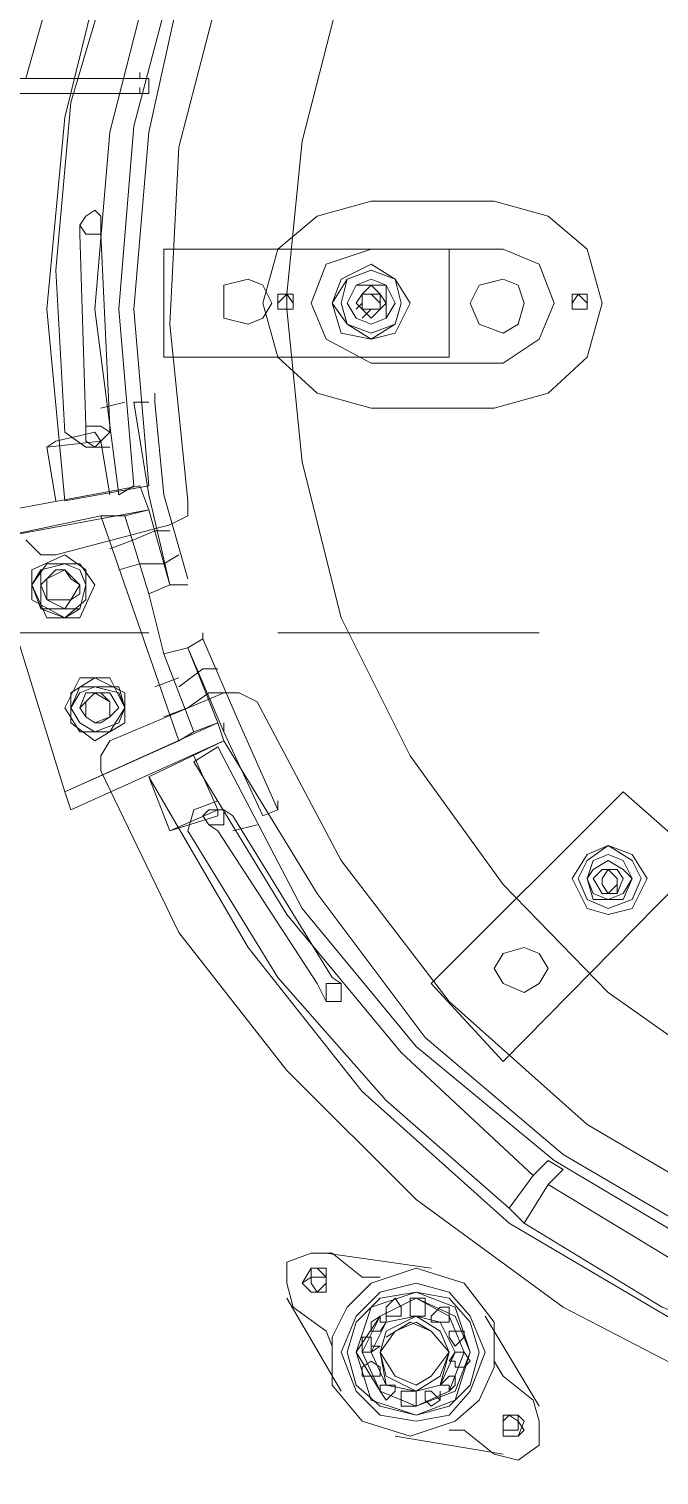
# Model space of a CAD drawing. Header units: millimetres. Extents: x 3220 to 226993, y 817 to 176024.
# Drawn here: x 157751 to 158055, y 88054 to 88752 of the extents above; entities that cross this region are included whole.
import ezdxf

# ---------------------------------------------------------------- set-up
doc = ezdxf.new("R2010")
doc.units = ezdxf.units.MM

# ---------------------------------------------------------------- blocks, each defined once
blk = doc.blocks.new('ligne broyage L 2')
at = {"color": 7, "linetype": 'Continuous', "lineweight": 5, "true_color": 0x000007}
for points in [[(-370.32, 11249.85), (-436.87, 11183.3), (-491.84, 11105.19), (-532.34, 11016.95), (-558.38, 10924.36)], [(436.87, 10820.21), (429.63, 10893.99), (407.94, 10967.76), (377.56, 11034.3), (334.16, 11097.95), (277.74, 11150.03), (218.43, 11194.87), (149, 11223.81), (75.22, 11242.61), (0, 11249.85), (-73.78, 11242.61), (-147.55, 11223.81), (-214.09, 11194.87), (-277.74, 11150.03), (-328.37, 11097.95), (-373.22, 11034.3), (-406.49, 10967.76), (-425.29, 10893.99), (-432.53, 10820.21)], [(-365.98, 11223.81), (-429.63, 11157.26), (-480.26, 11079.15), (-517.88, 10993.8), (-539.57, 10905.56), (-548.25, 10812.98), (-539.57, 10720.4)], [(-344.29, 11197.77), (-403.6, 11135.57), (-451.33, 11064.68), (-484.6, 10983.67), (-506.3, 10901.22), (-513.54, 10812.98), (-506.3, 10727.63)], [(-337.05, 11194.87), (-396.36, 11131.23), (-444.1, 11060.34), (-480.26, 10983.67), (-499.07, 10898.33), (-506.3, 10812.98), (-499.07, 10727.63)], [(-318.25, 11186.2), (-377.56, 11126.89), (-425.29, 11053.11), (-462.91, 10974.99), (-484.6, 10891.09), (-488.94, 10805.74), (-480.26, 10720.4)], [(-513.54, 10990.91), (-536.68, 10912.79), (-543.91, 10831.78), (-539.57, 10753.67), (-529.45, 10746.44)], [(-496.18, 10983.67), (-517.88, 10898.33), (-525.11, 10812.98), (-513.54, 10723.29)], [(-510.64, 10924.36), (-595.99, 10924.36), (-595.99, 10924.36)], [(-510.64, 10924.36), (-595.99, 10924.36)], [(-499.07, 10917.13), (-499.07, 10924.36), (-510.64, 10924.36)], [(-510.64, 10924.36), (-503.41, 10924.36)], [(-503.41, 10924.36), (-503.41, 10927.26)], [(-499.07, 10917.13), (-510.64, 10917.13), (-503.41, 10917.13)], [(-503.41, 10917.13), (-503.41, 10920.02)], [(-522.22, 10853.48), (-522.22, 10857.82), (-525.11, 10860.72), (-529.45, 10857.82), (-532.34, 10853.48)], [(-392.02, 10865.05), (-418.06, 10857.82), (-436.87, 10841.91), (-444.1, 10815.87), (-436.87, 10789.83), (-418.06, 10772.47), (-392.02, 10765.24)], [(-332.71, 10865.05), (-392.02, 10865.05), (-392.02, 10865.05)], [(-332.71, 10765.24), (-306.67, 10772.47), (-287.87, 10789.83), (-280.64, 10815.87), (-287.87, 10841.91), (-306.67, 10857.82), (-332.71, 10865.05)], [(-522.22, 10853.48), (-522.22, 10857.82), (-522.22, 10857.82)], [(-532.34, 10853.48), (-532.34, 10849.14), (-529.45, 10756.56)], [(-522.22, 10849.14), (-522.22, 10853.48)], [(-517.88, 10756.56), (-522.22, 10849.14), (-522.22, 10849.14)], [(-491.84, 10841.91), (-491.84, 10789.83), (-354.41, 10789.83)], [(-491.84, 10841.91), (-354.41, 10841.91), (-354.41, 10841.91)], [(-392.02, 10841.91), (-413.72, 10834.68), (-420.95, 10815.87), (-413.72, 10798.51), (-392.02, 10786.94)], [(-392.02, 10841.91), (-328.37, 10841.91), (-328.37, 10841.91)], [(-354.41, 10841.91), (-354.41, 10789.83), (-354.41, 10789.83)], [(-328.37, 10786.94), (-311.01, 10798.51), (-303.78, 10815.87), (-311.01, 10834.68), (-328.37, 10841.91)], [(-432.53, 10812.98), (-429.63, 10812.98), (-429.63, 10820.21), (-432.53, 10820.21), (-436.87, 10815.87)], [(-432.53, 10820.21), (-432.53, 10812.98), (-432.53, 10812.98)], [(-396.36, 10808.64), (-392.02, 10812.98), (-387.68, 10812.98), (-387.68, 10815.87), (-392.02, 10820.21), (-396.36, 10820.21), (-396.36, 10815.87), (-399.26, 10812.98)], [(-292.21, 10812.98), (-287.87, 10812.98), (-287.87, 10815.87), (-292.21, 10820.21), (-295.1, 10815.87)], [(-432.53, 10812.98), (-425.29, 10739.2), (-406.49, 10663.98), (-373.22, 10597.44), (-328.37, 10535.23), (-277.74, 10483.16), (-214.09, 10438.31), (-147.55, 10405.04), (-73.78, 10386.24), (0, 10379), (75.22, 10386.24), (149, 10405.04), (218.43, 10438.31), (277.74, 10483.16), (334.16, 10535.23), (377.56, 10597.44), (407.94, 10663.98), (429.63, 10739.2), (436.87, 10812.98)], [(-328.37, 10786.94), (-392.02, 10786.94), (-392.02, 10786.94)], [(-496.18, 10768.13), (-496.18, 10772.47)], [(-522.22, 10765.24), (-510.64, 10768.13)], [(-506.3, 10768.13), (-499.07, 10723.29), (-499.07, 10723.29)], [(-506.3, 10768.13), (-499.07, 10768.13), (-499.07, 10768.13)], [(-496.18, 10768.13), (-491.84, 10723.29)], [(-392.02, 10765.24), (-332.71, 10765.24), (-332.71, 10765.24)], [(-529.45, 10756.56), (-529.45, 10749.33), (-525.11, 10746.44), (-522.22, 10749.33), (-517.88, 10753.67), (-522.22, 10756.56), (-529.45, 10756.56), (-529.45, 10753.67)], [(-517.88, 10753.67), (-522.22, 10756.56), (-529.45, 10756.56), (-529.45, 10753.67)], [(-517.88, 10753.67), (-517.88, 10756.56), (-517.88, 10756.56)], [(-517.88, 10753.67), (-517.88, 10756.56)], [(-548.25, 10746.44), (-522.22, 10749.33), (-525.11, 10753.67)], [(-543.91, 10749.33), (-548.25, 10746.44), (-543.91, 10720.4)], [(-525.11, 10753.67), (-543.91, 10749.33), (-543.91, 10749.33)], [(-517.88, 10723.29), (-522.22, 10749.33)], [(-517.88, 10746.44), (-529.45, 10746.44), (-529.45, 10746.44)], [(-503.41, 10727.63), (-581.53, 10713.16)], [(-539.57, 10720.4), (-499.07, 10727.63), (-499.07, 10727.63)], [(-513.54, 10723.29), (-506.3, 10727.63)], [(-499.07, 10716.06), (-503.41, 10727.63)], [(-499.07, 10723.29), (-488.94, 10679.89)], [(-480.26, 10682.79), (-491.84, 10723.29), (-491.84, 10723.29)], [(-577.19, 10701.59), (-499.07, 10716.06)], [(-488.94, 10708.82), (-480.26, 10713.16), (-480.26, 10720.4)], [(-536.68, 10571.4), (-539.57, 10580.08), (-577.19, 10701.59), (-522.22, 10713.16)], [(-488.94, 10708.82), (-543.91, 10694.36), (-543.91, 10694.36)], [(-465.8, 10613.35), (-539.57, 10580.08), (-484.6, 10604.67), (-522.22, 10713.16), (-510.64, 10713.16)], [(-522.22, 10713.16), (-484.6, 10604.67)], [(-477.37, 10609.01), (-491.84, 10646.62), (-499.07, 10675.55), (-510.64, 10713.16)], [(-558.38, 10701.59), (-551.15, 10694.36), (-543.91, 10694.36)], [(-506.3, 10701.59), (-517.88, 10697.25)], [(-496.18, 10705.93), (-506.3, 10701.59)], [(-488.94, 10705.93), (-496.18, 10705.93)], [(-529.45, 10687.13), (-539.57, 10694.36), (-555.49, 10687.13)], [(-555.49, 10672.66), (-539.57, 10663.98), (-529.45, 10672.66), (-529.45, 10687.13), (-539.57, 10694.36), (-555.49, 10687.13)], [(-491.84, 10690.02), (-484.6, 10694.36)], [(-532.34, 10663.98), (-525.11, 10679.89), (-532.34, 10690.02), (-548.25, 10690.02), (-555.49, 10679.89)], [(-555.49, 10687.13), (-555.49, 10672.66), (-539.57, 10663.98)], [(-555.49, 10672.66), (-555.49, 10687.13), (-555.49, 10687.13)], [(-543.91, 10672.66), (-536.68, 10672.66), (-532.34, 10675.55), (-532.34, 10679.89), (-539.57, 10687.13), (-543.91, 10687.13), (-548.25, 10682.79), (-548.25, 10675.55)], [(-529.45, 10687.13), (-529.45, 10672.66), (-539.57, 10663.98)], [(-513.54, 10687.13), (-503.41, 10690.02)], [(-503.41, 10690.02), (-491.84, 10690.02)], [(-555.49, 10679.89), (-548.25, 10663.98), (-548.25, 10663.98)], [(-488.94, 10679.89), (-480.26, 10679.89), (-480.26, 10679.89)], [(-548.25, 10663.98), (-532.34, 10663.98)], [(-624.92, 10656.75), (-499.07, 10656.75)], [(-455.67, 10613.35), (-473.03, 10653.85), (-480.26, 10649.51)], [(-473.03, 10653.85), (-473.03, 10656.75)], [(-436.87, 10656.75), (-311.01, 10656.75)], [(-480.26, 10649.51), (-462.91, 10609.01)], [(-473.03, 10639.39), (-484.6, 10630.71)], [(-465.8, 10639.39), (-473.03, 10639.39)], [(-517.88, 10635.05), (-532.34, 10635.05), (-539.57, 10620.58)], [(-517.88, 10635.05), (-510.64, 10620.58), (-513.54, 10627.82), (-525.11, 10630.71), (-532.34, 10627.82), (-536.68, 10620.58), (-532.34, 10613.35), (-525.11, 10609.01), (-513.54, 10613.35), (-510.64, 10620.58)], [(-536.68, 10627.82), (-525.11, 10635.05), (-525.11, 10635.05)], [(-525.11, 10635.05), (-536.68, 10627.82), (-536.68, 10613.35)], [(-510.64, 10620.58), (-513.54, 10630.71), (-532.34, 10630.71), (-536.68, 10620.58), (-532.34, 10613.35), (-525.11, 10609.01), (-513.54, 10613.35), (-510.64, 10620.58), (-517.88, 10609.01)], [(-484.6, 10635.05), (-496.18, 10630.71)], [(-536.68, 10627.82), (-536.68, 10613.35), (-525.11, 10604.67)], [(-525.11, 10613.35), (-522.22, 10613.35), (-517.88, 10616.24), (-517.88, 10623.48), (-522.22, 10627.82), (-525.11, 10627.82), (-529.45, 10623.48), (-532.34, 10620.58)], [(-517.88, 10604.67), (-462.91, 10627.82), (-462.91, 10627.82)], [(-510.64, 10627.82), (-510.64, 10613.35), (-510.64, 10613.35)], [(-510.64, 10627.82), (-510.64, 10613.35), (-510.64, 10613.35)], [(-480.26, 10620.58), (-470.14, 10627.82)], [(-470.14, 10627.82), (-462.91, 10627.82)], [(-446.99, 10623.48), (-455.67, 10627.82), (-462.91, 10627.82)], [(-446.99, 10623.48), (-406.49, 10546.81), (-354.41, 10478.82), (-287.87, 10419.51), (-214.09, 10376.11), (-133.09, 10345.73), (-47.74, 10326.93)], [(-539.57, 10620.58), (-532.34, 10609.01)], [(-491.84, 10616.24), (-480.26, 10620.58)], [(-525.11, 10604.67), (-536.68, 10613.35)], [(-510.64, 10613.35), (-525.11, 10604.67)], [(-510.64, 10613.35), (-525.11, 10604.67), (-525.11, 10604.67)], [(-465.8, 10613.35), (-462.91, 10604.67)], [(-462.91, 10609.01), (-462.91, 10613.35), (-462.91, 10613.35)], [(-436.87, 10571.4), (-455.67, 10613.35), (-455.67, 10613.35)], [(-462.91, 10604.67), (-536.68, 10571.4)], [(-532.34, 10609.01), (-517.88, 10609.01), (-517.88, 10609.01)], [(-517.88, 10604.67), (-522.22, 10597.44), (-522.22, 10590.2)], [(-499.07, 10587.31), (-462.91, 10604.67), (-418.06, 10530.89), (-365.98, 10461.46), (-299.44, 10405.04), (-225.67, 10361.64), (-147.55, 10326.93), (-62.2, 10309.57), (-66.54, 10271.96)], [(-477.37, 10609.01), (-484.6, 10604.67)], [(-462.91, 10609.01), (-444.1, 10568.51)], [(-465.8, 10601.78), (-477.37, 10594.54)], [(-465.8, 10571.4), (-477.37, 10597.44)], [(-465.8, 10601.78), (-425.29, 10523.66), (-370.32, 10457.12), (-303.78, 10402.15), (-228.56, 10357.31), (-151.89, 10324.03), (-66.54, 10305.23)], [(-522.22, 10590.2), (-484.6, 10512.09), (-432.53, 10445.55), (-370.32, 10383.34), (-299.44, 10331.27), (-221.33, 10290.76), (-140.32, 10264.72), (-54.97, 10250.26)], [(-477.37, 10594.54), (-432.53, 10520.77), (-377.56, 10454.23), (-313.91, 10394.92)], [(-499.07, 10587.31), (-451.33, 10504.86), (-396.36, 10435.42), (-325.48, 10371.77), (-244.47, 10324.03), (-159.12, 10290.76), (-66.54, 10271.96)], [(-499.07, 10587.31), (-488.94, 10561.27), (-488.94, 10561.27)], [(-465.8, 10575.74), (-477.37, 10571.4), (-477.37, 10571.4)], [(-436.87, 10571.4), (-436.87, 10575.74)], [(-465.8, 10571.4), (-488.94, 10561.27), (-465.8, 10568.51)], [(-480.26, 10561.27), (-477.37, 10571.4)], [(-462.91, 10571.4), (-470.14, 10571.4), (-473.03, 10568.51), (-470.14, 10564.17)], [(-470.14, 10564.17), (-462.91, 10564.17), (-462.91, 10571.4)], [(-470.14, 10564.17), (-462.91, 10564.17), (-462.91, 10568.51)], [(-465.8, 10568.51), (-465.8, 10571.4)], [(-458.57, 10568.51), (-462.91, 10571.4)], [(-462.91, 10568.51), (-462.91, 10571.4), (-462.91, 10571.4)], [(-410.83, 10490.39), (-458.57, 10568.51), (-458.57, 10568.51)], [(-444.1, 10568.51), (-436.87, 10571.4)], [(-480.26, 10561.27), (-436.87, 10490.39), (-384.79, 10431.08), (-325.48, 10379)], [(-470.14, 10564.17), (-465.8, 10561.27), (-418.06, 10487.5)], [(-446.99, 10564.17), (-458.57, 10561.27)], [(-277.74, 10530.89), (-273.4, 10530.89), (-273.4, 10538.13), (-277.74, 10542.47), (-280.64, 10538.13), (-280.64, 10535.23)], [(-418.06, 10487.5), (-413.72, 10478.82), (-406.49, 10478.82), (-406.49, 10483.16)], [(-406.49, 10487.5), (-413.72, 10487.5), (-413.72, 10478.82)], [(-413.72, 10478.82), (-406.49, 10478.82), (-406.49, 10487.5)], [(-406.49, 10487.5), (-410.83, 10490.39)], [(-406.49, 10483.16), (-406.49, 10487.5), (-406.49, 10487.5)], [(-313.91, 10394.92), (-306.67, 10402.15)], [(-306.67, 10402.15), (-299.44, 10397.81), (-306.67, 10390.58)], [(-318.25, 10371.77), (-325.48, 10379), (-313.91, 10394.92)], [(-306.67, 10390.58), (-318.25, 10371.77), (-318.25, 10371.77)], [(-306.67, 10390.58), (-232.9, 10345.73), (-151.89, 10312.46), (-66.54, 10293.66)], [(-318.25, 10371.77), (-251.7, 10331.27), (-177.93, 10302.34), (-99.81, 10279.19), (-88.24, 10286.42)], [(-396.36, 10345.73), (-410.83, 10357.31), (-420.95, 10357.31), (-432.53, 10352.97), (-432.53, 10342.84), (-429.63, 10331.27)], [(-413.72, 10357.31), (-363.09, 10350.07), (-363.09, 10350.07)], [(-420.95, 10338.5), (-418.06, 10338.5), (-413.72, 10342.84), (-413.72, 10345.73), (-418.06, 10350.07), (-420.95, 10350.07), (-420.95, 10345.73), (-425.29, 10342.84)], [(-396.36, 10345.73), (-387.68, 10345.73)], [(-332.71, 10302.34), (-332.71, 10324.03), (-347.18, 10342.84), (-370.32, 10350.07), (-392.02, 10342.84)], [(-392.02, 10342.84), (-403.6, 10331.27), (-410.83, 10316.8)], [(-406.49, 10290.76), (-432.53, 10335.61)], [(-413.72, 10319.69), (-429.63, 10331.27)], [(-377.56, 10331.27), (-380.45, 10335.61), (-384.79, 10331.27)], [(-384.79, 10331.27), (-384.79, 10326.93), (-380.45, 10326.93)], [(-377.56, 10326.93), (-377.56, 10331.27), (-377.56, 10331.27)], [(-377.56, 10326.93), (-377.56, 10331.27), (-377.56, 10331.27)], [(-373.22, 10335.61), (-373.22, 10326.93), (-373.22, 10326.93)], [(-365.98, 10331.27), (-365.98, 10335.61), (-373.22, 10335.61)], [(-365.98, 10331.27), (-365.98, 10335.61), (-365.98, 10335.61)], [(-365.98, 10326.93), (-365.98, 10331.27), (-365.98, 10331.27)], [(-358.75, 10331.27), (-363.09, 10326.93), (-363.09, 10326.93)], [(-354.41, 10326.93), (-354.41, 10331.27), (-358.75, 10331.27)], [(-354.41, 10326.93), (-354.41, 10331.27), (-354.41, 10331.27)], [(-387.68, 10326.93), (-392.02, 10324.03), (-392.02, 10319.69)], [(-384.79, 10324.03), (-387.68, 10324.03), (-387.68, 10326.93)], [(-387.68, 10319.69), (-384.79, 10324.03), (-384.79, 10324.03)], [(-384.79, 10324.03), (-384.79, 10326.93), (-384.79, 10326.93)], [(-363.09, 10319.69), (-373.22, 10324.03), (-384.79, 10316.8)], [(-377.56, 10326.93), (-380.45, 10326.93), (-380.45, 10326.93)], [(-373.22, 10326.93), (-365.98, 10326.93), (-365.98, 10326.93)], [(-363.09, 10326.93), (-363.09, 10324.03), (-358.75, 10324.03)], [(-358.75, 10324.03), (-354.41, 10324.03), (-354.41, 10326.93)], [(-337.05, 10326.93), (-311.01, 10283.53)], [(-410.83, 10312.46), (-413.72, 10319.69)], [(-410.83, 10316.8), (-410.83, 10293.66), (-396.36, 10276.3), (-373.22, 10269.06), (-351.52, 10276.3)], [(-396.36, 10316.8), (-396.36, 10309.57), (-396.36, 10309.57)], [(-392.02, 10312.46), (-392.02, 10316.8), (-396.36, 10316.8)], [(-392.02, 10319.69), (-387.68, 10319.69), (-387.68, 10319.69)], [(-354.41, 10319.69), (-354.41, 10316.8), (-351.52, 10312.46)], [(-351.52, 10319.69), (-354.41, 10319.69), (-354.41, 10319.69)], [(-347.18, 10316.8), (-347.18, 10319.69), (-351.52, 10319.69)], [(-351.52, 10312.46), (-347.18, 10316.8), (-347.18, 10316.8)], [(-347.18, 10316.8), (-347.18, 10319.69), (-347.18, 10319.69)], [(-387.68, 10312.46), (-392.02, 10309.57), (-396.36, 10309.57)], [(-392.02, 10309.57), (-392.02, 10312.46), (-392.02, 10312.46)], [(-387.68, 10312.46), (-392.02, 10312.46)], [(-351.52, 10309.57), (-354.41, 10305.23), (-351.52, 10305.23)], [(-347.18, 10309.57), (-351.52, 10309.57), (-351.52, 10309.57)], [(-344.29, 10305.23), (-347.18, 10309.57), (-347.18, 10309.57)], [(-392.02, 10305.23), (-396.36, 10302.34), (-396.36, 10302.34)], [(-396.36, 10302.34), (-396.36, 10298), (-392.02, 10298)], [(-387.68, 10302.34), (-392.02, 10305.23), (-392.02, 10305.23)], [(-387.68, 10298), (-387.68, 10302.34)], [(-351.52, 10305.23), (-351.52, 10302.34), (-347.18, 10302.34)], [(-351.52, 10276.3), (-339.95, 10286.42), (-332.71, 10302.34)], [(-347.18, 10302.34), (-344.29, 10305.23), (-344.29, 10305.23)], [(-332.71, 10305.23), (-328.37, 10298)], [(-392.02, 10298), (-387.68, 10298), (-387.68, 10298)], [(-354.41, 10298), (-358.75, 10293.66), (-358.75, 10293.66)], [(-351.52, 10298), (-354.41, 10298), (-354.41, 10298)], [(-351.52, 10293.66), (-351.52, 10298)], [(-328.37, 10298), (-313.91, 10286.42)], [(-384.79, 10293.66), (-387.68, 10293.66), (-387.68, 10290.76)], [(-387.68, 10290.76), (-384.79, 10286.42), (-384.79, 10286.42)], [(-380.45, 10290.76), (-380.45, 10293.66), (-384.79, 10293.66)], [(-384.79, 10286.42), (-380.45, 10290.76), (-380.45, 10290.76)], [(-380.45, 10290.76), (-380.45, 10293.66)], [(-377.56, 10290.76), (-377.56, 10286.42), (-377.56, 10286.42)], [(-370.32, 10290.76), (-377.56, 10290.76), (-377.56, 10290.76)], [(-370.32, 10286.42), (-370.32, 10290.76), (-370.32, 10290.76)], [(-365.98, 10290.76), (-365.98, 10286.42), (-365.98, 10286.42)], [(-363.09, 10290.76), (-365.98, 10290.76), (-365.98, 10290.76)], [(-358.75, 10286.42), (-363.09, 10290.76), (-363.09, 10290.76)], [(-358.75, 10293.66), (-354.41, 10293.66), (-354.41, 10290.76)], [(-358.75, 10286.42), (-358.75, 10290.76)], [(-354.41, 10290.76), (-351.52, 10293.66), (-351.52, 10293.66)], [(-377.56, 10286.42), (-377.56, 10283.53), (-370.32, 10283.53)], [(-370.32, 10283.53), (-370.32, 10286.42)], [(-365.98, 10286.42), (-363.09, 10283.53), (-358.75, 10286.42)], [(-332.71, 10260.38), (-321.14, 10257.49), (-311.01, 10264.72), (-311.01, 10276.3), (-313.91, 10286.42)], [(-325.48, 10269.06), (-321.14, 10269.06), (-318.25, 10271.96), (-321.14, 10276.3), (-321.14, 10279.19), (-325.48, 10279.19), (-328.37, 10276.3), (-328.37, 10271.96)], [(-328.37, 10260.38), (-380.45, 10269.06)], [(-347.18, 10271.96), (-354.41, 10271.96), (-354.41, 10271.96)], [(-332.71, 10260.38), (-347.18, 10271.96)]]:
    blk.add_lwpolyline(points, dxfattribs=at)
for points in [[(-595.99, 10917.13), (-510.64, 10917.13)], [(-532.34, 10853.48), (-529.45, 10849.14), (-522.22, 10849.14), (-522.22, 10857.82), (-525.11, 10860.72), (-529.45, 10857.82)], [(-373.22, 10815.87), (-380.45, 10827.44), (-392.02, 10834.68), (-406.49, 10827.44), (-410.83, 10815.87), (-406.49, 10801.41), (-392.02, 10798.51), (-380.45, 10801.41)], [(-439.76, 10815.87), (-444.1, 10824.55), (-451.33, 10827.44), (-462.91, 10824.55), (-462.91, 10808.64), (-451.33, 10805.74), (-444.1, 10808.64)], [(-377.56, 10815.87), (-380.45, 10827.44), (-392.02, 10831.78), (-403.6, 10827.44), (-410.83, 10815.87), (-403.6, 10805.74), (-392.02, 10798.51), (-380.45, 10805.74)], [(-377.56, 10815.87), (-380.45, 10827.44), (-392.02, 10831.78), (-403.6, 10827.44), (-406.49, 10815.87), (-403.6, 10805.74), (-392.02, 10801.41), (-380.45, 10805.74)], [(-380.45, 10815.87), (-384.79, 10824.55), (-392.02, 10827.44), (-399.26, 10824.55), (-403.6, 10815.87), (-399.26, 10808.64), (-392.02, 10805.74), (-384.79, 10808.64)], [(-380.45, 10815.87), (-384.79, 10824.55), (-392.02, 10827.44), (-399.26, 10824.55), (-403.6, 10815.87), (-399.26, 10808.64), (-392.02, 10805.74), (-384.79, 10808.64)], [(-380.45, 10815.87), (-384.79, 10824.55), (-392.02, 10827.44), (-399.26, 10824.55), (-403.6, 10815.87), (-399.26, 10808.64), (-392.02, 10805.74), (-384.79, 10808.64)], [(-318.25, 10815.87), (-321.14, 10824.55), (-328.37, 10827.44), (-339.95, 10824.55), (-344.29, 10815.87), (-339.95, 10805.74), (-328.37, 10801.41), (-321.14, 10805.74)], [(-429.63, 10815.87), (-429.63, 10820.21), (-436.87, 10820.21), (-436.87, 10812.98), (-429.63, 10812.98)], [(-429.63, 10815.87), (-432.53, 10820.21), (-436.87, 10815.87), (-436.87, 10812.98), (-429.63, 10812.98)], [(-384.79, 10815.87), (-384.79, 10824.55), (-399.26, 10824.55), (-403.6, 10815.87), (-399.26, 10808.64), (-392.02, 10805.74), (-384.79, 10808.64)], [(-384.79, 10815.87), (-387.68, 10820.21), (-392.02, 10824.55), (-396.36, 10820.21), (-399.26, 10815.87), (-396.36, 10812.98), (-392.02, 10808.64), (-387.68, 10812.98)], [(-387.68, 10815.87), (-387.68, 10820.21), (-396.36, 10820.21), (-396.36, 10812.98), (-387.68, 10812.98)], [(-387.68, 10815.87), (-387.68, 10820.21), (-396.36, 10820.21), (-396.36, 10812.98), (-387.68, 10812.98)], [(-287.87, 10815.87), (-287.87, 10820.21), (-295.1, 10820.21), (-295.1, 10812.98), (-287.87, 10812.98)], [(-287.87, 10815.87), (-292.21, 10820.21), (-295.1, 10815.87), (-295.1, 10812.98), (-287.87, 10812.98)], [(-488.94, 10679.89), (-499.07, 10716.06), (-510.64, 10713.16), (-499.07, 10675.55)], [(-529.45, 10679.89), (-532.34, 10687.13), (-539.57, 10690.02), (-551.15, 10687.13), (-555.49, 10679.89), (-551.15, 10668.32), (-539.57, 10663.98), (-532.34, 10668.32)], [(-529.45, 10679.89), (-532.34, 10687.13), (-539.57, 10690.02), (-551.15, 10687.13), (-551.15, 10668.32), (-532.34, 10668.32)], [(-529.45, 10679.89), (-532.34, 10687.13), (-539.57, 10690.02), (-551.15, 10687.13), (-551.15, 10668.32), (-532.34, 10668.32)], [(-532.34, 10679.89), (-536.68, 10682.79), (-539.57, 10687.13), (-548.25, 10682.79), (-551.15, 10679.89), (-548.25, 10672.66), (-539.57, 10668.32), (-536.68, 10672.66)], [(-532.34, 10679.89), (-536.68, 10682.79), (-539.57, 10687.13), (-548.25, 10682.79), (-548.25, 10672.66), (-536.68, 10672.66)], [(-465.8, 10613.35), (-480.26, 10649.51), (-491.84, 10646.62), (-477.37, 10609.01)], [(-510.64, 10620.58), (-513.54, 10627.82), (-525.11, 10630.71), (-532.34, 10627.82), (-536.68, 10620.58), (-532.34, 10613.35), (-525.11, 10609.01), (-513.54, 10613.35)], [(-525.11, 10635.05), (-510.64, 10627.82)], [(-513.54, 10620.58), (-517.88, 10627.82), (-529.45, 10627.82), (-532.34, 10620.58), (-529.45, 10616.24), (-525.11, 10613.35), (-517.88, 10616.24)], [(-517.88, 10620.58), (-517.88, 10623.48), (-525.11, 10627.82), (-529.45, 10623.48), (-529.45, 10616.24), (-525.11, 10613.35), (-517.88, 10616.24)], [(-363.09, 10487.5), (-328.37, 10449.89), (-232.9, 10546.81), (-270.51, 10580.08)], [(-258.94, 10538.13), (-266.17, 10549.7), (-277.74, 10554.04), (-287.87, 10549.7), (-295.1, 10538.13), (-287.87, 10523.66), (-277.74, 10520.77), (-266.17, 10523.66), (-258.94, 10538.13), (-266.17, 10549.7), (-277.74, 10554.04), (-287.87, 10549.7), (-295.1, 10538.13), (-287.87, 10523.66), (-277.74, 10520.77), (-266.17, 10523.66)], [(-261.83, 10538.13), (-266.17, 10546.81), (-277.74, 10554.04), (-287.87, 10546.81), (-292.21, 10538.13), (-287.87, 10528), (-277.74, 10523.66), (-266.17, 10528)], [(-266.17, 10538.13), (-270.51, 10546.81), (-277.74, 10549.7), (-284.98, 10546.81), (-287.87, 10538.13), (-284.98, 10528), (-270.51, 10528)], [(-266.17, 10538.13), (-270.51, 10546.81), (-277.74, 10549.7), (-284.98, 10546.81), (-287.87, 10538.13), (-284.98, 10528), (-270.51, 10528)], [(-266.17, 10538.13), (-270.51, 10546.81), (-277.74, 10549.7), (-284.98, 10546.81), (-287.87, 10538.13), (-284.98, 10528), (-270.51, 10528)], [(-266.17, 10538.13), (-270.51, 10542.47), (-277.74, 10546.81), (-284.98, 10542.47), (-287.87, 10538.13), (-284.98, 10530.89), (-277.74, 10528), (-270.51, 10530.89)], [(-270.51, 10538.13), (-273.4, 10542.47), (-280.64, 10542.47), (-284.98, 10538.13), (-280.64, 10530.89), (-273.4, 10530.89)], [(-273.4, 10538.13), (-277.74, 10542.47), (-280.64, 10538.13), (-280.64, 10535.23), (-277.74, 10530.89), (-273.4, 10535.23)], [(-273.4, 10538.13), (-277.74, 10542.47), (-280.64, 10538.13), (-280.64, 10535.23), (-277.74, 10530.89), (-273.4, 10535.23)], [(-306.67, 10494.73), (-311.01, 10501.96), (-318.25, 10504.86), (-328.37, 10501.96), (-332.71, 10494.73), (-328.37, 10487.5), (-318.25, 10483.16), (-311.01, 10487.5)], [(-413.72, 10342.84), (-413.72, 10350.07), (-420.95, 10350.07), (-425.29, 10342.84), (-420.95, 10338.5), (-413.72, 10338.5)], [(-413.72, 10342.84), (-413.72, 10345.73), (-420.95, 10345.73), (-420.95, 10342.84), (-418.06, 10338.5)], [(-337.05, 10309.57), (-344.29, 10326.93), (-354.41, 10338.5), (-370.32, 10342.84), (-387.68, 10338.5), (-399.26, 10326.93), (-406.49, 10309.57), (-399.26, 10290.76), (-387.68, 10279.19), (-370.32, 10276.3), (-354.41, 10279.19), (-344.29, 10290.76)], [(-337.05, 10309.57), (-344.29, 10326.93), (-354.41, 10338.5), (-370.32, 10342.84), (-387.68, 10338.5), (-399.26, 10326.93), (-406.49, 10309.57), (-399.26, 10290.76), (-387.68, 10279.19), (-370.32, 10276.3), (-354.41, 10279.19), (-344.29, 10290.76)], [(-337.05, 10309.57), (-344.29, 10326.93), (-354.41, 10338.5), (-370.32, 10342.84), (-387.68, 10338.5), (-399.26, 10326.93), (-406.49, 10309.57), (-399.26, 10290.76), (-387.68, 10279.19), (-370.32, 10276.3), (-354.41, 10279.19), (-344.29, 10290.76)], [(-339.95, 10309.57), (-344.29, 10324.03), (-354.41, 10335.61), (-370.32, 10338.5), (-387.68, 10335.61), (-399.26, 10324.03), (-403.6, 10309.57), (-399.26, 10293.66), (-387.68, 10283.53), (-370.32, 10279.19), (-354.41, 10283.53), (-344.29, 10293.66)], [(-344.29, 10309.57), (-351.52, 10331.27), (-370.32, 10338.5), (-392.02, 10331.27), (-399.26, 10309.57), (-392.02, 10286.42), (-370.32, 10279.19), (-351.52, 10286.42)], [(-344.29, 10309.57), (-351.52, 10326.93), (-370.32, 10335.61), (-387.68, 10326.93), (-399.26, 10309.57), (-387.68, 10290.76), (-370.32, 10283.53), (-351.52, 10290.76)], [(-347.18, 10309.57), (-354.41, 10326.93), (-370.32, 10335.61), (-387.68, 10326.93), (-396.36, 10309.57), (-387.68, 10290.76), (-370.32, 10283.53), (-354.41, 10290.76)], [(-351.52, 10309.57), (-358.75, 10324.03), (-370.32, 10326.93), (-384.79, 10324.03), (-392.02, 10309.57), (-384.79, 10293.66), (-370.32, 10290.76), (-358.75, 10293.66), (-351.52, 10309.57), (-358.75, 10324.03), (-370.32, 10326.93), (-384.79, 10324.03), (-392.02, 10309.57), (-384.79, 10293.66), (-370.32, 10290.76), (-358.75, 10293.66)], [(-354.41, 10309.57), (-358.75, 10319.69), (-370.32, 10326.93), (-384.79, 10319.69), (-387.68, 10309.57), (-384.79, 10298), (-370.32, 10290.76), (-358.75, 10298)], [(-354.41, 10309.57), (-358.75, 10319.69), (-370.32, 10326.93), (-384.79, 10319.69), (-387.68, 10309.57), (-384.79, 10293.66), (-370.32, 10290.76), (-358.75, 10293.66)], [(-354.41, 10309.57), (-363.09, 10319.69), (-370.32, 10324.03), (-380.45, 10319.69), (-387.68, 10309.57), (-380.45, 10298), (-370.32, 10293.66), (-363.09, 10298)], [(-321.14, 10276.3), (-325.48, 10279.19), (-328.37, 10276.3), (-328.37, 10271.96), (-321.14, 10271.96)], [(-318.25, 10276.3), (-321.14, 10279.19), (-328.37, 10279.19), (-328.37, 10269.06), (-321.14, 10269.06)]]:
    blk.add_lwpolyline(points, close=True, dxfattribs=at)

msp = doc.modelspace()

# ---------------------------------------------------------------- block references
msp.add_blockref('ligne broyage L 2', (158308.23, 77804.19))

doc.saveas('drawing.dxf')
